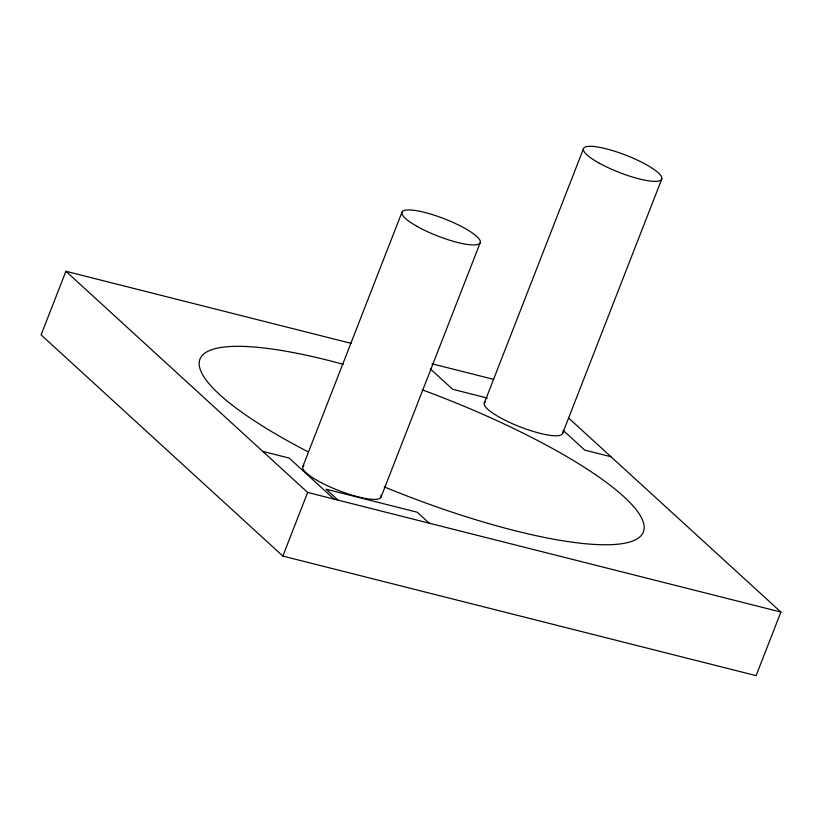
<?xml version="1.0" encoding="UTF-8"?>
<svg xmlns="http://www.w3.org/2000/svg" width="822" height="822" viewBox="0 0 822 822"><rect width="100%" height="100%" fill="white"/><g stroke="black" fill="none" stroke-linecap="round" stroke-linejoin="round"><path stroke-width="1.23" d="M351.035 343.329L65.904 271.281L41.1 334.883L282.85 556.073L756.096 675.653L780.9 612.051L568.752 418.151M302.743 466.732L401.937 212.302M282.85 556.073L307.644 492.46L65.904 271.281M381.069 497.002L480.264 242.562M484.281 403.15L583.476 148.72M562.608 433.41L661.802 178.98M307.644 492.46L780.9 612.051M431.899 363.766L493.662 379.374M487.415 398.084L452.645 389.289L430.368 368.914M610.921 456.734L584.761 450.117L563.101 430.296M263.019 451.453L289.18 458.06L334.225 499.273M429.279 523.254L417.247 512.24L326.087 489.213L338.119 500.228M380.905 495.08A41.994 9.227 21.3 0 1 339.096 490.683A41.994 9.227 21.3 0 1 303.955 465.355M562.649 432.187A41.994 9.227 21.3 0 1 519.412 426.608A41.994 9.227 21.3 0 1 485.504 401.763M422.374 389.875A237.938 52.31 21.3 0 1 643.349 532.019A237.938 52.31 21.3 0 1 384.234 486.901M307.736 451.638A237.938 52.31 21.3 0 1 200.034 358.978A237.938 52.31 21.3 0 1 343.123 364.28M598.632 162.818A41.994 9.227 21.3 0 0 661.556 179.504A41.994 9.227 21.3 0 0 607.746 149.224A41.994 9.227 21.3 0 0 598.632 162.818M417.093 226.399A41.994 9.227 21.3 0 0 480.017 243.086A41.994 9.227 21.3 0 0 426.207 212.816A41.994 9.227 21.3 0 0 417.093 226.399"/></g></svg>
